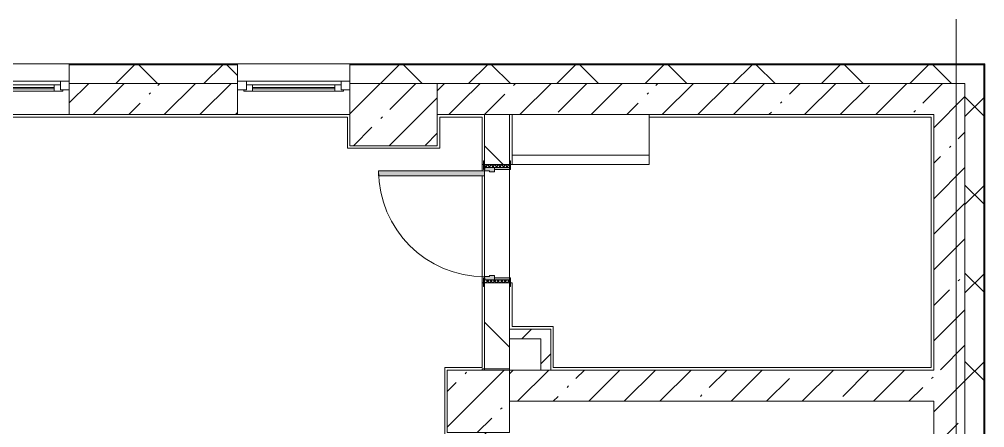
# Model space of a CAD drawing. Header units: millimetres. Extents: x -5426 to 189269, y -8553 to 29000.
# Drawn here: x 179759 to 187497, y 18638 to 21915 of the extents above; entities that cross this region are included whole.
import ezdxf

# ---------------------------------------------------------------- set-up
doc = ezdxf.new("R2010")
doc.units = ezdxf.units.MM
for name, color, linetype, lineweight, true_color in [('A-DOOR-2', 7, 'Continuous', 5, 0xaaaaaa), ('A-DOOR-3', 7, 'Continuous', 5, 0xe2e2e2), ('A-DOOR-FRAM-2', 7, 'Continuous', 5, 0xe2e2e2), ('A-DOOR-FRAM-3', 7, 'Continuous', 5, 0xaaaaaa), ('A-FLOR-2', 7, 'Continuous', 5, 0xaaaaaa)]:
    doc.layers.add(name, color=color, linetype=linetype, lineweight=lineweight, true_color=true_color)
for name, color, linetype, lineweight in [('A-GLAZ-2', 7, 'Continuous', 5), ('A-WALL', 7, 'Continuous', 9), ('A-WALL-5', 7, 'Continuous', 5), ('I-WALL-20', 7, 'Continuous', 5), ('S-COLS-2', 7, 'Continuous', 5), ('Оси', 7, 'Continuous', 9)]:
    doc.layers.add(name, color=color, linetype=linetype, lineweight=lineweight)
pattern_1 = [(45, (62258.82, 0), (-285.1231, 285.1231), []), (45, (62543.95, 0), (-285.1231, 285.1231), [504.031, -100.806, 16.764, -84.042])]
pattern_2 = [(45, (62258.8, 0), (-353.5534, 353.5534), []), (135, (62258.8, 0), (-353.5534, -353.5534), [])]
pattern_3 = [(45, (62258.82, 0), (-176.7767, 176.7767), [])]

# ---------------------------------------------------------------- blocks, each defined once
blk = doc.blocks.new('120_Окно_СКБ_1Ст - 120_Окно_СКБ_1Ст 900х2500_h_ с форточкой-22876038-3_4_1_птичка')
at = {"layer": 'A-GLAZ-2'}
for p, q in [((-450, -127), (-450, -57)), ((-450, -57), (-380, -57)), ((450, -57), (-450, -57)), ((-380, -57), (-380, -127)), ((380, -127), (380, -57)), ((380, -57), (450, -57)), ((450, -57), (450, -127)), ((-380, -127), (-450, -127)), ((-450, -127), (-400, -127)), ((-380, -127), (-400, -127)), ((-400, -127), (-400, -137)), ((-400, -137), (400, -137)), ((400, -137), (-400, -137)), ((380, -87), (-380, -87)), ((-380, -87), (-380, -127)), ((-330, -137), (-330, -87)), ((-330, -107), (330, -107)), ((330, -117), (-330, -117)), ((330, -137), (330, -87)), ((380, -127), (380, -87)), ((450, -127), (380, -127)), ((400, -127), (380, -127)), ((400, -127), (450, -127)), ((400, -137), (400, -127))]:
    blk.add_line(p, q, dxfattribs=at)
blk = doc.blocks.new('110_Дверь_СКБ_1Ст_Внутренняя1 - Д-8 950x2100h_охрана-V123-3_4_1_птичка')
at = {"layer": 'A-DOOR-2'}
h = blk.add_hatch(dxfattribs=at)
h.set_pattern_fill('FP_17', color=256, style=0, pattern_type=2)
h.set_pattern_definition([(135, (1826.41, 164.685), (-14.14214, -14.14214), []), (225, (1826.41, 164.685), (14.14214, -14.14214), [])])
h.paths.add_polyline_path([(487.5, 100), (462.5, 100), (462.5, -100), (487.5, -100), (487.5, -34.8)])
at = {"layer": 'A-DOOR-3'}
h = blk.add_hatch(color=256, dxfattribs=at)
h.paths.add_polyline_path([(-412.5, 100), (-437.5, 100), (-437.5, 20), (-402.5, 20), (-402.5, 60), (-412.5, 60)])
h.paths.add_polyline_path([(441.5, 100), (437.5, 100), (437.5, 60), (427.5, 60), (427.5, 20), (462.5, 20), (462.5, 100)])
at = {"layer": 'A-DOOR-FRAM-2'}
for points in [[(397.5, 950), (397.5, 100), (437.5, 100), (437.5, 950)], [(-422.5, 108), (-492.5, 108), (-490.7, 100), (-422.5, 100)], [(517.5, 108), (447.5, 108), (447.5, 100), (517.5, 100)], [(-422.5, 20), (-437.5, 20), (-437.5, -100), (-422.5, -100), (-422.5, -34.8)], [(462.5, 20), (447.5, 20), (447.5, -100), (462.5, -100), (462.5, -34.8)], [(-422.5, -100), (-492.5, -100), (-490.7, -108), (-422.5, -108)], [(447.5, -100), (447.5, -108), (517.5, -108), (517.5, -100)]]:
    blk.add_hatch(color=256, dxfattribs=at).paths.add_polyline_path(points)
at = {"layer": 'A-DOOR-FRAM-3'}
h = blk.add_hatch(dxfattribs=at)
h.set_pattern_fill('FP_18', color=256, style=0, pattern_type=2)
h.set_pattern_definition([(45, (-296.384, 164.685), (-14.1421, 14.1421), []), (135, (-296.384, 164.685), (-14.1421, -14.1421), [])])
h.paths.add_polyline_path([(-437.5, 100), (-462.5, 100), (-462.5, -100), (-437.5, -100), (-437.5, -34.8)])
at = {"layer": 'A-DOOR-2'}
for p, q in [((437.5, 950), (397.5, 950)), ((397.5, 950), (397.5, 100)), ((437.5, 100), (437.5, 950)), ((397.5, 100), (437.5, 100))]:
    blk.add_line(p, q, dxfattribs=at)
blk.add_arc((437.5, 100), 850, 90, 180, dxfattribs=at)
at = {"layer": 'A-DOOR-FRAM-3'}
for p, q in [((-422.5, 108), (-492.5, 108)), ((-492.5, 108), (-492.5, 100)), ((-492.5, 100), (-422.5, 100)), ((-437.5, 100), (-462.5, 100)), ((-462.5, 100), (-462.5, -100)), ((-412.5, 100), (-437.5, 100)), ((-437.5, 100), (-437.5, 20)), ((-437.5, -100), (-437.5, 100)), ((-422.5, 100), (-437.5, 100)), ((-437.5, 100), (-437.5, 99)), ((-437.5, 99), (-422.5, 99)), ((-422.5, 100), (-422.5, 108)), ((-422.5, 99), (-422.5, 100)), ((-412.5, 60), (-412.5, 100)), ((437.5, 100), (437.5, 60)), ((462.5, 100), (437.5, 100)), ((517.5, 108), (447.5, 108)), ((447.5, 108), (447.5, 100)), ((462.5, 100), (447.5, 100)), ((447.5, 100), (447.5, 99)), ((447.5, 100), (517.5, 100)), ((447.5, 99), (462.5, 99)), ((462.5, 20), (462.5, 100)), ((487.5, 100), (462.5, 100)), ((462.5, 100), (462.5, -100)), ((462.5, 99), (462.5, 100)), ((487.5, -100), (487.5, 100)), ((517.5, 100), (517.5, 108)), ((-437.5, 20), (-402.5, 20)), ((-422.5, 20), (-437.5, 20)), ((-437.5, 20), (-437.5, -100)), ((-422.5, -100), (-422.5, 20)), ((-402.5, 60), (-412.5, 60)), ((-402.5, 20), (-402.5, 60)), ((437.5, 60), (427.5, 60)), ((427.5, 60), (427.5, 20)), ((427.5, 20), (462.5, 20)), ((462.5, 20), (447.5, 20)), ((447.5, 20), (447.5, -100)), ((462.5, -100), (462.5, 20)), ((-422.5, -100), (-492.5, -100)), ((-492.5, -100), (-492.5, -108)), ((-492.5, -108), (-422.5, -108)), ((-462.5, -100), (-437.5, -100)), ((-437.5, -100), (-422.5, -100)), ((-422.5, -108), (-422.5, -100)), ((447.5, -100), (462.5, -100)), ((517.5, -100), (447.5, -100)), ((447.5, -100), (447.5, -108)), ((447.5, -108), (517.5, -108)), ((462.5, -100), (487.5, -100)), ((517.5, -108), (517.5, -100))]:
    blk.add_line(p, q, dxfattribs=at)
blk = doc.blocks.new('120_Окно_СКБ_1Ст - 120_Окно_СКБ_1Ст 900х2500_h_ с форточкой-V115-3_4_1_птичка')
at = {"layer": 'A-GLAZ-2'}
for p, q in [((-450, -127), (-450, -57)), ((-450, -57), (-380, -57)), ((450, -57), (-450, -57)), ((-380, -57), (-380, -127)), ((380, -127), (380, -57)), ((380, -57), (450, -57)), ((450, -57), (450, -127)), ((-380, -127), (-450, -127)), ((-450, -127), (-400, -127)), ((-380, -127), (-400, -127)), ((-400, -127), (-400, -137)), ((-400, -137), (400, -137)), ((400, -137), (-400, -137)), ((380, -87), (-380, -87)), ((-380, -87), (-380, -127)), ((-330, -137), (-330, -87)), ((-330, -107), (330, -107)), ((330, -117), (-330, -117)), ((330, -137), (330, -87)), ((380, -127), (380, -87)), ((450, -127), (380, -127)), ((400, -127), (380, -127)), ((400, -127), (449.8, -127)), ((400, -137), (400, -127))]:
    blk.add_line(p, q, dxfattribs=at)
blk = doc.blocks.new('BSC_Колонна _Прямоугольная - 700х500-23282984-3_4_1_птичка')
at = {"layer": 'S-COLS-2'}
h = blk.add_hatch(dxfattribs=at)
h.set_pattern_fill('FP_111', color=256, style=0, pattern_type=2)
h.set_pattern_definition([(45, (-120500, -21150), (-285.1231, 285.1231), []), (45, (-120214.88, -21150), (-285.1231, 285.1231), [504.031, -100.806, 16.764, -84.042])])
h.paths.add_polyline_path([(-350, -250), (350, -250), (350, 250), (-350, 250)])
for p, q in [((350, 250), (-350, 250)), ((-350, 250), (-350, -250)), ((350, -250), (350, 250)), ((-350, -250), (350, -250))]:
    blk.add_line(p, q, dxfattribs=at)
blk = doc.blocks.new('BSC_Колонна _Прямоугольная - 500х500-V170-3_4_1_птичка')
at = {"layer": 'S-COLS-2'}
h = blk.add_hatch(dxfattribs=at)
h.set_pattern_fill('FP_140', color=256, style=0, pattern_type=2)
h.set_pattern_definition([(45, (-121180, -18850), (-285.1231, 285.1231), []), (45, (-120894.88, -18850), (-285.1231, 285.1231), [504.031, -100.806, 16.764, -84.042])])
h.paths.add_polyline_path([(-250, -250), (250, -250), (250, 250), (-250, 250)])
for p, q in [((250, 250), (-250, 250)), ((-250, 250), (-250, -250)), ((250, -250), (250, 250)), ((-250, -250), (250, -250))]:
    blk.add_line(p, q, dxfattribs=at)
blk = doc.blocks.new('Зашивка приборов отопления43 - Зашивка приборов отопления-33398518-3_4_1_птичка')
at = {"layer": 'A-WALL-5'}
for p, q in [((121290.8, 18994.6), (121290.8, 18669.6)), ((122390.8, 18669.6), (122390.8, 18994.6)), ((121290.8, 18669.6), (122390.8, 18669.6)), ((122389.3, 18669.6), (121290.8, 18669.6)), ((121290.8, 18669.6), (121290.8, 18594.6)), ((122389.3, 18594.6), (122389.3, 18669.6)), ((121290.8, 18594.6), (122389.3, 18594.6))]:
    blk.add_line(p, q, dxfattribs=at)

msp = doc.modelspace()

# ---------------------------------------------------------------- hatches: boundary and pattern name
at = {"layer": 'A-WALL-5'}
h = msp.add_hatch(dxfattribs=at)
h.set_pattern_fill('FP_70', color=256, style=0, pattern_type=2)
h.set_pattern_definition(pattern_2)
h.paths.add_polyline_path([(187488.8, 21400), (187488.8, 21550), (182409, 21550), (182409, 21400), (187338.8, 21400)])
h.paths.add_polyline_path([(181509, 21400), (181509, 21550), (180159.3, 21550), (180159.3, 21400), (180653.2, 21400)])
h.paths.add_polyline_path([(169109.3, 21400), (169109.3, 21550), (167809, 21550), (167809, 21400), (168534.5, 21400)])
h.paths.add_polyline_path([(170009.3, 21400), (171309.3, 21400), (171309.3, 21550), (170009.3, 21550)])
h.paths.add_polyline_path([(155568.8, 21400), (155568.8, 21550), (155548.8, 21550), (155548.8, 21400)])
h.paths.add_polyline_path([(172209.3, 21400), (173508.8, 21400), (173508.8, 21550), (172209.3, 21550)])
h.paths.add_polyline_path([(178788.8, 21400), (179259.3, 21400), (179259.3, 21550), (178389.3, 21550), (178389.3, 21400)])
h.paths.add_polyline_path([(175808.8, 21400), (176959.3, 21400), (176959.3, 21550), (175808.8, 21550)])
h.paths.add_polyline_path([(160144.7, 21400), (163408.8, 21400), (163408.8, 21550), (158868.8, 21550), (158868.8, 21400)])
h.paths.add_polyline_path([(165737.9, 21400), (166909, 21400), (166909, 21550), (165708.8, 21550), (165708.8, 21400)])
h = msp.add_hatch(dxfattribs=at)
h.set_pattern_fill('FP_70', color=256, style=0, pattern_type=2)
h.set_pattern_definition(pattern_2)
h.paths.add_polyline_path([(187338.8, -250), (187488.8, -250), (187488.8, 7700), (187338.8, 7700), (187338.8, -100)])
h.paths.add_polyline_path([(187488.8, 8900), (187488.8, 10820), (187338.8, 10820), (187338.8, 8900)])
h.paths.add_polyline_path([(187488.8, 13120), (187488.8, 21400), (187338.8, 21400), (187338.8, 13120)])
at = {"layer": 'I-WALL-20'}
h = msp.add_hatch(dxfattribs=at)
h.set_pattern_fill('FP_66', color=256, style=0, pattern_type=2)
h.set_pattern_definition(pattern_1)
h.paths.add_polyline_path([(173308.8, 21150), (173508.8, 21150), (173508.8, 21400), (173308.8, 21400), (173308.8, 21275)])
h.paths.add_polyline_path([(183298.8, 21150), (183298.8, 21400), (183108.8, 21400), (183108.8, 21150)])
h.paths.add_polyline_path([(172608.8, 21150), (172608.8, 21400), (172209.3, 21400), (172209.3, 21150)])
h.paths.add_polyline_path([(175808.8, 21150), (176959.3, 21150), (176959.3, 21400), (175808.8, 21400)])
h.paths.add_polyline_path([(180653.2, 21150), (181509, 21150), (181509, 21400), (180159.3, 21400), (180159.3, 21150)])
h.paths.add_polyline_path([(171309.3, 21150), (171309.3, 21400), (170009.3, 21400), (170009.3, 21150)])
h.paths.add_polyline_path([(179259.3, 21150), (179259.3, 21400), (178389.3, 21400), (178389.3, 21150), (178788.8, 21150)])
h.paths.add_polyline_path([(168308.8, 21150), (169109.3, 21150), (169109.3, 21400), (168308.8, 21400), (168308.8, 21246.1)])
h.paths.add_polyline_path([(165737.9, 21150), (166909, 21150), (166909, 21400), (165708.8, 21400), (165708.8, 21150)])
h.paths.add_polyline_path([(163058.8, 21150), (163408.8, 21150), (163408.8, 21400), (163058.8, 21400)])
h = msp.add_hatch(dxfattribs=at)
h.set_pattern_fill('FP_66', color=256, style=0, pattern_type=2)
h.set_pattern_definition(pattern_1)
h.paths.add_polyline_path([(187088.8, 21150), (187088.8, 21400), (183298.8, 21400), (183298.8, 21150), (186246.4, 21150)])
h = msp.add_hatch(dxfattribs=at)
h.set_pattern_fill('FP_66', color=256, style=0, pattern_type=2)
h.set_pattern_definition(pattern_1)
h.paths.add_polyline_path([(187088.8, 10600), (187338.8, 10600), (187338.8, 10820), (187088.8, 10820), (187088.8, 10642.6)])
h.paths.add_polyline_path([(187338.8, 13120), (187338.8, 21400), (187088.8, 21400), (187088.8, 13120)])
h = msp.add_hatch(dxfattribs=at)
h.set_pattern_fill('FP_69', color=256, style=0, pattern_type=2)
h.set_pattern_definition([(135, (62258.8, 0), (-353.5534, -353.5534), [])])
h.paths.add_polyline_path([(183688.8, 19100), (183688.8, 19800), (183488.8, 19800), (183488.8, 19100)])
h.paths.add_polyline_path([(183688.8, 20750), (183688.8, 21150), (183488.8, 21150), (183488.8, 20750)])
h = msp.add_hatch(dxfattribs=at)
h.set_pattern_fill('FP_71', color=256, style=0, pattern_type=2)
h.set_pattern_definition(pattern_3)
h.paths.add_polyline_path([(183938.8, 19350), (184018.8, 19350), (184018.8, 19430), (183688.8, 19430), (183688.8, 19350)])
h = msp.add_hatch(dxfattribs=at)
h.set_pattern_fill('FP_71', color=256, style=0, pattern_type=2)
h.set_pattern_definition(pattern_3)
h.paths.add_polyline_path([(184018.8, 19100), (184018.8, 19350), (183938.8, 19350), (183938.8, 19100)])
h = msp.add_hatch(dxfattribs=at)
h.set_pattern_fill('FP_66', color=256, style=0, pattern_type=2)
h.set_pattern_definition(pattern_1)
h.paths.add_polyline_path([(183468.8, 10380), (183688.8, 10380), (183688.8, 10825), (183468.8, 10825), (183468.8, 10400)])
h.paths.add_polyline_path([(183638.8, 12225), (183688.8, 12225), (183688.8, 13400), (183468.8, 13400), (183468.8, 12225), (183608.8, 12225)])
h.paths.add_polyline_path([(183468.8, 13900), (183688.8, 13900), (183688.8, 18600), (183468.8, 18600), (183468.8, 14691.7)])
h.paths.add_polyline_path([(183688.4, 19100), (183688.8, 19100), (183688.8, 19110), (183468.8, 19110), (183468.8, 19100)])
h = msp.add_hatch(dxfattribs=at)
h.set_pattern_fill('FP_66', color=256, style=0, pattern_type=2)
h.set_pattern_definition(pattern_1)
h.paths.add_polyline_path([(187088.8, 18850), (187088.8, 19100), (183688.8, 19100), (183688.8, 18850), (186246.4, 18850)])

# ---------------------------------------------------------------- linework, layer by layer
at = {"layer": 'A-FLOR-2'}
for p, q in [((182389, 21130), (178379.3, 21130)), ((182389, 20880), (182389, 21130)), ((183468.8, 21130), (183128.8, 21130)), ((183128.8, 21130), (183128.8, 20880)), ((183468.8, 21130), (183468.8, 20700)), ((187068.8, 21130), (184808.8, 21130)), ((187068.8, 19120), (187068.8, 21130)), ((183128.8, 20880), (182389, 20880)), ((183480.8, 20750), (183468.8, 20750)), ((183708.8, 20750), (183696.8, 20750)), ((183468.8, 20660), (183468.8, 19120)), ((183468.8, 19800), (183480.8, 19800)), ((183696.8, 19800), (183708.8, 19800)), ((183708.8, 19800), (183708.8, 19450)), ((183708.8, 19450), (184038.8, 19450)), ((184038.8, 19450), (184038.8, 19120)), ((183168.8, 18580), (183168.8, 19120)), ((183168.8, 19120), (183468.8, 19120)), ((184038.8, 19120), (187068.8, 19120))]:
    msp.add_line(p, q, dxfattribs=at)
at = {"layer": 'A-WALL'}
for p, q in [((181509, 21553), (180159.3, 21553)), ((181509, 21550), (180159.3, 21550)), ((187491.8, 21553), (182409, 21553)), ((187488.8, 21550), (182409, 21550)), ((187488.8, 13120), (187488.8, 21550)), ((187491.8, 13120), (187491.8, 21553)), ((181509, 21400), (180159.3, 21400)), ((183108.8, 21400), (187088.8, 21400)), ((187338.8, 21400), (187338.8, 13120)), ((187338.8, 13120), (187338.8, 21400)), ((183688.8, 21150), (183488.8, 21150)), ((183688.8, 19430), (183688.8, 19350)), ((183938.8, 19100), (184018.8, 19100))]:
    msp.add_line(p, q, dxfattribs=at)
at = {"layer": 'A-WALL-5'}
for p, q in [((187496.8, 21558), (173508.8, 21558)), ((180159.3, 21558), (180159.3, 21400)), ((181509, 21400), (181509, 21558)), ((182409, 21558), (182409, 21400)), ((187496.8, 7700), (187496.8, 21558)), ((187338.8, 21400), (187338.8, 21400))]:
    msp.add_line(p, q, dxfattribs=at)
at = {"layer": 'I-WALL-20'}
for p, q in [((180159.3, 21400), (180159.3, 21150)), ((181509, 21150), (181509, 21400)), ((187338.8, 21400), (187088.8, 21400)), ((178359.3, 21150), (182408.8, 21150)), ((183108.8, 21150), (183488.8, 21150)), ((183488.8, 21150), (183488.8, 20780)), ((183688.8, 20780), (183688.8, 21150)), ((183688.8, 21150), (187088.8, 21150)), ((187088.8, 21150), (187088.8, 19100)), ((183488.8, 19850), (183488.8, 20660)), ((183688.8, 20710), (183688.8, 19840)), ((183488.8, 19770), (183488.8, 19100)), ((183688.8, 19430), (183688.8, 19770)), ((184018.8, 19430), (183688.8, 19430)), ((184018.8, 19100), (184018.8, 19430)), ((183688.8, 19350), (183938.8, 19350)), ((183688.8, 19100), (183688.8, 19350)), ((183938.8, 19350), (183938.8, 19100)), ((183468.8, 19110), (183468.8, 19100)), ((183688.8, 19110), (183468.8, 19110)), ((183938.8, 19100), (183688.8, 19100)), ((187088.8, 19100), (184018.8, 19100)), ((183688.8, 18850), (187088.8, 18850)), ((187088.8, 18850), (187088.8, 10600))]:
    msp.add_line(p, q, dxfattribs=at)
at = {"layer": 'Оси'}
msp.add_line((187268.8, 10029.8), (187268.8, 21915.1), dxfattribs=at)

# ---------------------------------------------------------------- block references
at = {"layer": 'A-DOOR-2', "rotation": 89.99999999999987}
msp.add_blockref('110_Дверь_СКБ_1Ст_Внутренняя1 - Д-8 950x2100h_охрана-V123-3_4_1_птичка', (183588.8, 20262.5), dxfattribs=at)
at = {"layer": 'A-GLAZ-2'}
for name, p in [('120_Окно_СКБ_1Ст - 120_Окно_СКБ_1Ст 900х2500_h_ с форточкой-22876038-3_4_1_птичка', (179709.3, 21475)), ('120_Окно_СКБ_1Ст - 120_Окно_СКБ_1Ст 900х2500_h_ с форточкой-V115-3_4_1_птичка', (181959, 21475))]:
    msp.add_blockref(name, p, dxfattribs=at)
at = {"layer": 'A-WALL-5'}
msp.add_blockref('Зашивка приборов отопления43 - Зашивка приборов отопления-33398518-3_4_1_птичка', (62418, 2155.4), dxfattribs=at)
at = {"layer": 'S-COLS-2'}
for name, p in [('BSC_Колонна _Прямоугольная - 700х500-23282984-3_4_1_птичка', (182758.8, 21150)), ('BSC_Колонна _Прямоугольная - 500х500-V170-3_4_1_птичка', (183438.8, 18850))]:
    msp.add_blockref(name, p, dxfattribs=at)

doc.saveas('drawing.dxf')
